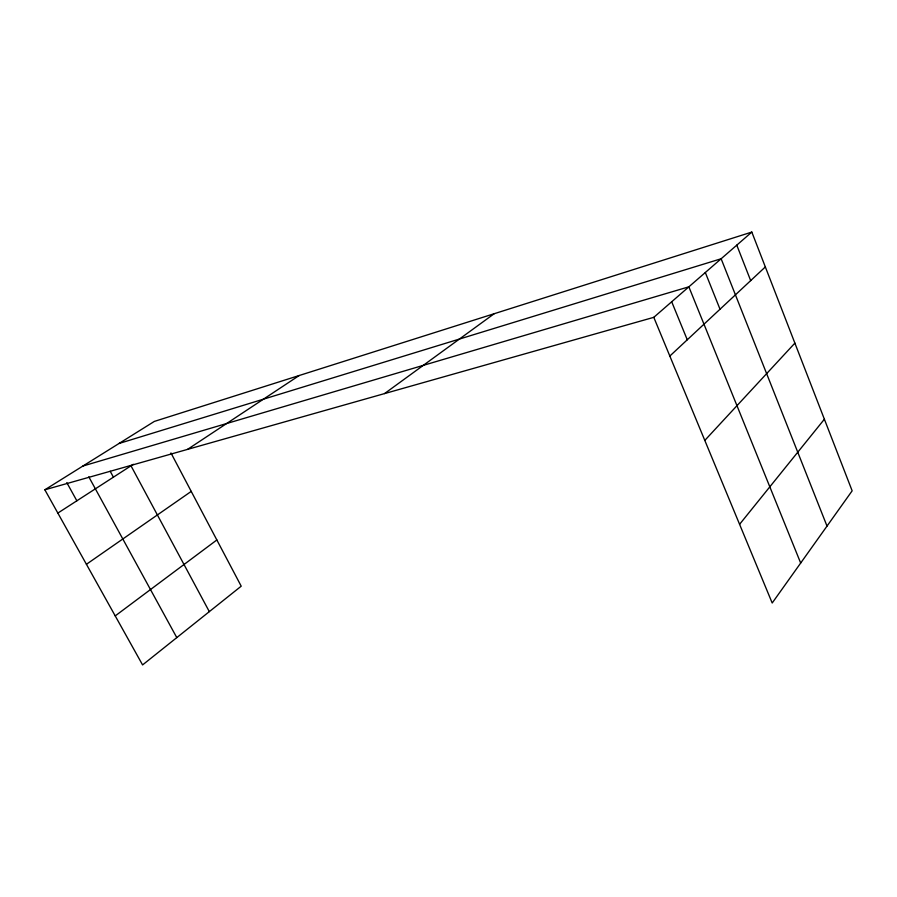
<?xml version="1.0" encoding="UTF-8"?>
<svg xmlns="http://www.w3.org/2000/svg" width="897" height="897" viewBox="0 0 897 897"><rect width="100%" height="100%" fill="white"/><g stroke="black" fill="none" stroke-linecap="round" stroke-linejoin="round"><path stroke-width="1.35" d="M739.577 524.33L824.377 419.213M704.807 440.416L794.877 343.125M669.835 356.053L765.332 266.936M653.79 317.336L751.821 232.076L852.15 490.827L772.194 603.008L653.79 317.336L44.85 489.796L142.578 664.924L241.215 586.178L170.957 452.951M115.22 615.903L216.85 539.972M384.533 393.592L494.202 313.715M86.426 564.291L191.24 491.399M187.54 449.386L299.206 375.518M57.845 513.084L133.35 464.287M44.85 489.796L154.34 421.422L751.821 232.076M119.009 443.488L721.132 258.762L827.012 526.091M82.894 466.036L688.851 286.827L800.673 563.047M66.804 482.608L76.85 500.795M88.803 476.834L176.787 637.61M110.196 471.239L113.414 477.17M130.996 465.812L209.326 611.642M671.696 301.762L687.27 339.784M705.322 272.509L720.022 309.23M736.785 245.15L750.677 280.615"/></g></svg>
